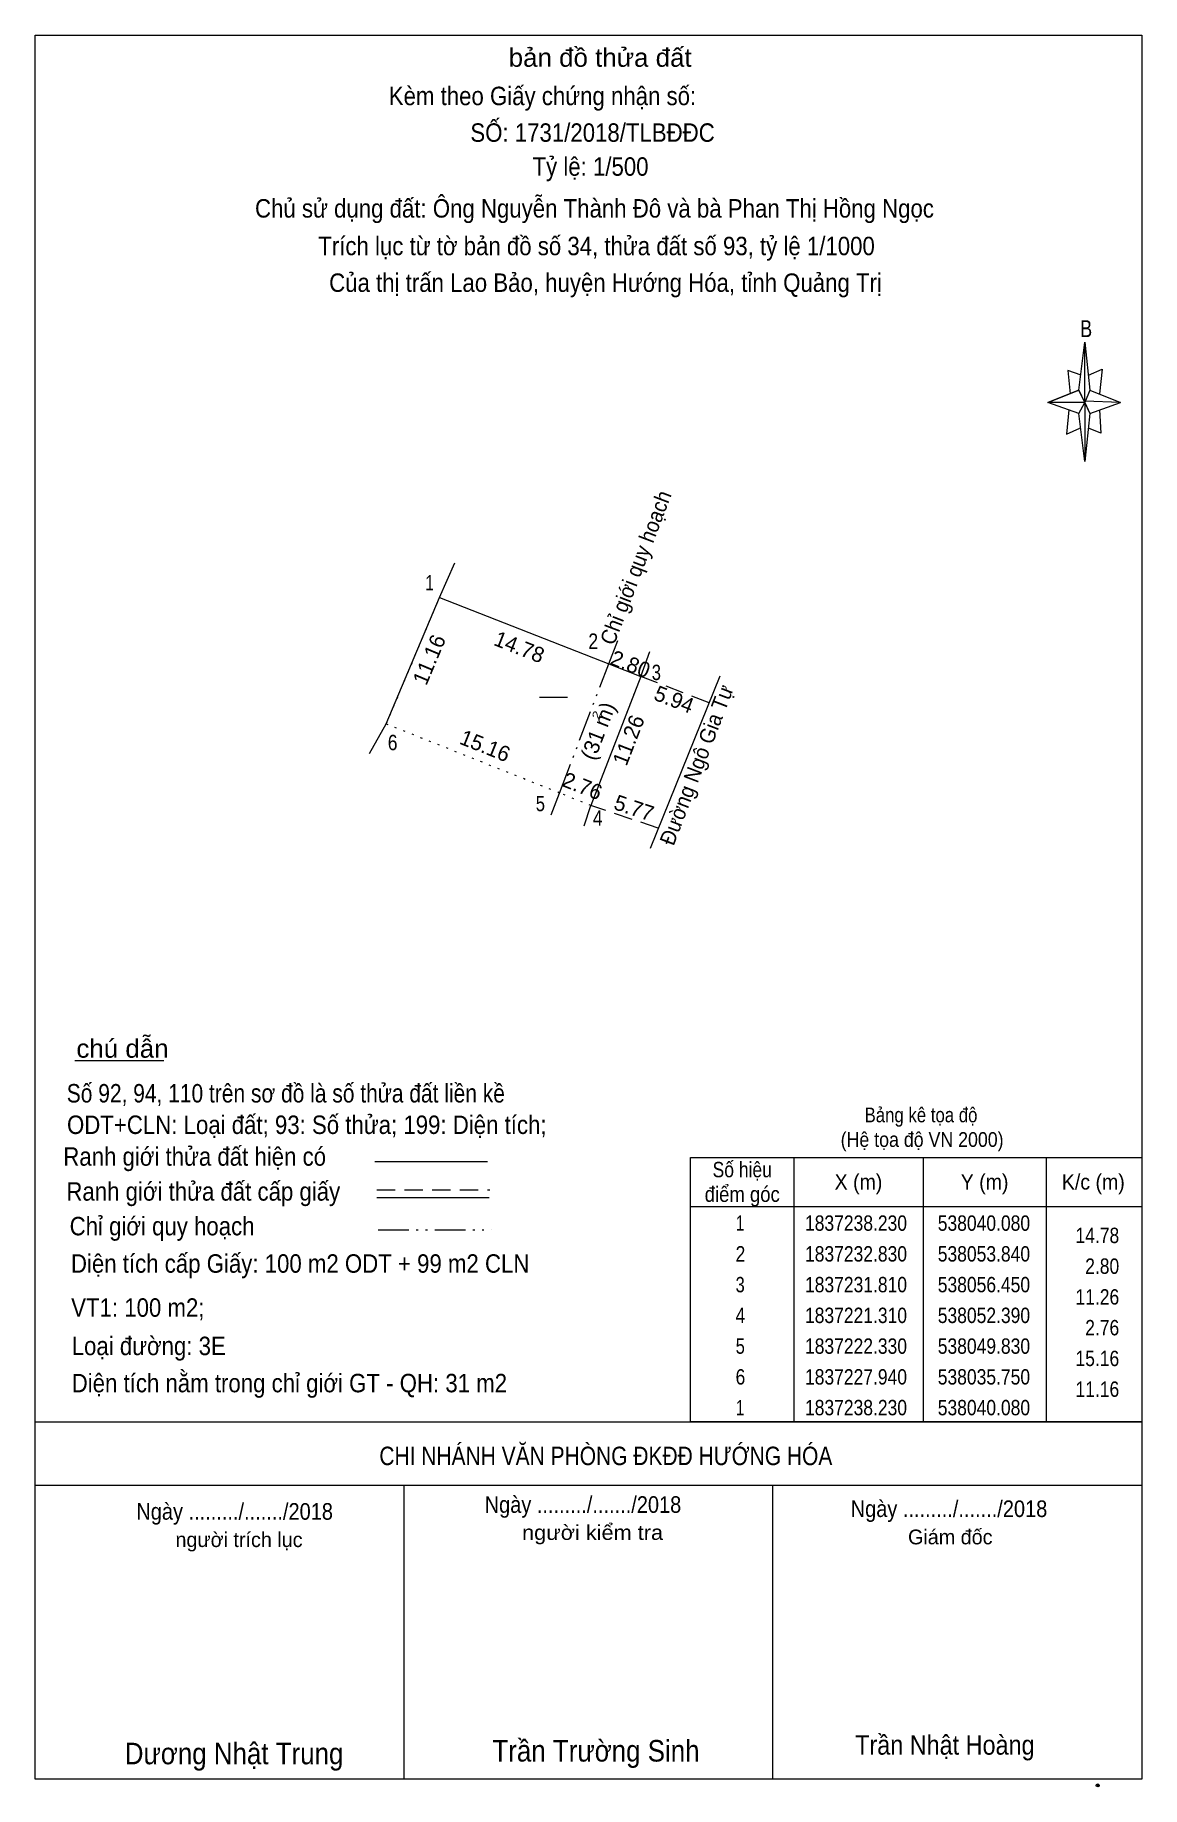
# Model space of a CAD drawing. Header units: metres. Extents: x 538007 to 538097, y 1837142 to 1837284.
import ezdxf
from ezdxf.enums import TextEntityAlignment as Align

# ---------------------------------------------------------------- set-up
doc = ezdxf.new("R2010")
doc.units = ezdxf.units.M
doc.header["$LTSCALE"] = 0.5
doc.header["$PDMODE"] = 32
doc.header["$PDSIZE"] = 0.25
for name, pattern in [('DASH_DOUBLE_DOT', [9.2, 5, -1.2, 0.3, -1.2, 0.3, -1.2]), ('DOTTED', [1.5, 0.3, -1.2]), ('MEDIUM_DASHED', [4.5, 3, -1.5])]:
    doc.linetypes.add(name, pattern=pattern)
for name, color, linetype, lineweight in [('10', 7, 'Continuous', 13), ('17', 7, 'Continuous', 13), ('23', 7, 'Continuous', 13), ('5', 7, 'Continuous', 13), ('50', 7, 'DASH_DOUBLE_DOT', 13), ('6', 7, 'Continuous', 13), ('63', 7, 'Continuous', 13)]:
    doc.layers.add(name, color=color, linetype=linetype, lineweight=lineweight)

msp = doc.modelspace()

# ---------------------------------------------------------------- linework, layer by layer
at = {"layer": '10'}
for p, q in [((538040.08, 1837238.23), (538041.32, 1837241.05)), ((538056.45, 1837231.81), (538057.17, 1837233.83)), ((538056.45, 1837231.81), (538052.39, 1837221.31)), ((538062.87, 1837231.84), (538057.2, 1837217.83)), ((538034.38, 1837225.54), (538035.75, 1837227.94)), ((538051.83, 1837219.65), (538052.39, 1837221.31))]:
    msp.add_line(p, q, dxfattribs=at)
at = {"layer": '10', "linetype": 'DOTTED'}
msp.add_line((538035.75, 1837227.94), (538040.08, 1837238.23), dxfattribs=at)
at = {"layer": '10'}
msp.add_lwpolyline([(538035.75, 1837227.94), (538040.08, 1837238.23), (538053.84, 1837232.83), (538056.45, 1837231.81)], dxfattribs=at)
at = {"layer": '10', "linetype": 'DOTTED'}
msp.add_lwpolyline([(538056.45, 1837231.81), (538052.39, 1837221.31), (538049.83, 1837222.33), (538035.75, 1837227.94)], dxfattribs=at)
at = {"layer": '17'}
msp.add_line((538010.43, 1837200.59), (538017.67, 1837200.59), dxfattribs=at)
at = {"layer": '23'}
for p, q in [((538056.45, 1837231.81), (538057.17, 1837233.83)), ((538056.45, 1837231.81), (538052.39, 1837221.31)), ((538062.87, 1837231.84), (538057.2, 1837217.83)), ((538051.83, 1837219.65), (538052.39, 1837221.31))]:
    msp.add_line(p, q, dxfattribs=at)
at = {"layer": '5'}
for p, q in [((538007.19, 1837142.15), (538007.19, 1837283.95)), ((538092.05, 1837255.09), (538092.55, 1837258.99)), ((538092.05, 1837253.19), (538089.55, 1837254.09)), ((538092.95, 1837255.09), (538095.45, 1837254.09)), ((538092.95, 1837253.19), (538092.55, 1837249.29)), ((538093.75, 1837253.49), (538093.85, 1837251.59)), ((538093.85, 1837251.59), (538092.85, 1837251.99)), ((538037.19, 1837142.15), (538037.19, 1837166.05)), ((538067.19, 1837142.15), (538067.19, 1837166.05))]:
    msp.add_line(p, q, dxfattribs=at)
for points in [[(538007.19, 1837283.95), (538097.19, 1837283.95), (538097.19, 1837142.15)], [(538092.25, 1837256.29), (538091.15, 1837256.69), (538091.35, 1837254.79)], [(538092.85, 1837256.29), (538093.95, 1837256.79), (538093.75, 1837254.79)], [(538092.55, 1837254.09), (538092.05, 1837255.09), (538089.55, 1837254.09)], [(538092.55, 1837254.09), (538092.95, 1837253.19), (538095.45, 1837254.09)], [(538091.25, 1837253.49), (538091.05, 1837251.49), (538092.15, 1837251.99)]]:
    msp.add_lwpolyline(points, dxfattribs=at)
for points in [[(538092.55, 1837258.99), (538092.95, 1837255.09), (538092.55, 1837254.09)], [(538092.55, 1837254.09), (538089.55, 1837254.09), (538092.05, 1837255.09), (538092.95, 1837253.19), (538095.45, 1837254.09), (538092.55, 1837254.19)], [(538092.55, 1837254.09), (538092.55, 1837249.29), (538092.05, 1837253.19)]]:
    msp.add_lwpolyline(points, close=True, dxfattribs=at)
at = {"layer": '50'}
msp.add_line((538049.15, 1837220.55), (538049.83, 1837222.33), dxfattribs=at)
msp.add_lwpolyline([(538049.83, 1837222.33), (538053.84, 1837232.83), (538054.57, 1837234.74)], dxfattribs=at)
at = {"layer": '6'}
for p, q in [((538034.83, 1837192.37), (538043.97, 1837192.37)), ((538034.97, 1837189.45), (538044.11, 1837189.45)), ((538007.19, 1837171.21), (538097.19, 1837171.21)), ((538007.19, 1837166.05), (538097.19, 1837166.05)), ((538097.19, 1837142.15), (538007.19, 1837142.15))]:
    msp.add_line(p, q, dxfattribs=at)
at = {"layer": '6', "linetype": 'MEDIUM_DASHED'}
msp.add_line((538034.97, 1837190.07), (538044.17, 1837190.07), dxfattribs=at)
at = {"layer": '6'}
msp.add_point((538093.59, 1837141.65), dxfattribs=at)
at = {"layer": '63', "linetype": 'MEDIUM_DASHED'}
for p, q in [((538061.99, 1837229.66), (538056.45, 1837231.81)), ((538057.86, 1837219.47), (538052.39, 1837221.31))]:
    msp.add_line(p, q, dxfattribs=at)
at = {"layer": '63'}
for p, q in [((538048.21, 1837230.13), (538050.48, 1837230.13)), ((538068.89, 1837192.71), (538068.89, 1837171.21)), ((538079.39, 1837192.71), (538079.39, 1837171.21)), ((538089.39, 1837192.71), (538089.39, 1837171.21)), ((538060.49, 1837188.71), (538097.19, 1837188.71))]:
    msp.add_line(p, q, dxfattribs=at)
at = {"layer": '63', "linetype": 'DASH_DOUBLE_DOT'}
msp.add_line((538035.09, 1837186.81), (538044.29, 1837186.81), dxfattribs=at)
at = {"layer": '63'}
msp.add_lwpolyline([(538060.49, 1837192.71), (538097.19, 1837192.71), (538097.19, 1837171.21), (538060.49, 1837171.21)], close=True, dxfattribs=at)

# ---------------------------------------------------------------- texts
at = {"layer": '5'}
for s, height, width, p in [('bản đồ thửa đất', 1.5, 1.05, (538053.14, 1837281.37)), ('Kèm theo Giấy chứng nhận số:               ', 1.5, 0.9, (538052.21, 1837278.25)), ('SỐ: 1731/2018/TLBĐĐC', 1.5, 0.9, (538052.52, 1837275.27)), ('Tỷ lệ: 1/500', 1.5, 0.9, (538052.355, 1837272.51)), ('Chủ sử dụng đất: Ông Nguyễn Thành Đô và bà Phan Thị Hồng Ngọc', 1.5, 0.9, (538052.675, 1837269.11)), ('Trích lục từ tờ bản đồ số 34, thửa đất số 93, tỷ lệ 1/1000 ', 1.5, 0.9, (538053.095, 1837266.05)), ('Của thị trấn Lao Bảo, huyện Hướng Hóa, tỉnh Quảng Trị', 1.5, 0.9, (538053.575, 1837263.07)), ('B', 1.378, 0.8, (538092.65, 1837259.39))]:
    msp.add_text(s, height=height, dxfattribs=dict(at, width=width)).set_placement(p, align=Align.CENTER)
at = {"layer": '6'}
for s, height, width, p in [('chú dẫn', 1.5, 1.05, (538014.3, 1837200.81)), ('Bảng kê tọa độ', 1.2, 0.85, (538079.225, 1837195.56)), ('(Hệ tọa độ VN 2000)', 1.2, 0.9, (538079.315, 1837193.56)), ('Ranh giới thửa đất hiện có ', 1.5, 0.9, (538020.42, 1837192.03)), ('Ranh giới thửa đất cấp giấy', 1.5, 0.9, (538020.87, 1837189.19)), ('Chỉ giới quy hoạch', 1.5, 0.9, (538017.52, 1837186.37)), ('CHI NHÁNH VĂN PHÒNG ĐKĐĐ HƯỚNG HÓA', 1.5, 0.85, (538053.6, 1837167.69)), ('Ngày ........./......./2018', 1.35, 0.9, (538023.42, 1837163.25)), ('Ngày ........./......./2018', 1.35, 0.9, (538051.74, 1837163.81)), ('Ngày ........./......./2018', 1.35, 0.9, (538081.5, 1837163.47)), ('người kiểm tra', 1.2, 1.1, (538052.52, 1837161.61)), ('Trần Nhật Hoàng', 1.58, 0.9, (538081.165, 1837144.15)), ('Dương Nhật Trung', 1.75, 0.9, (538023.375, 1837143.37)), ('Trần Trường Sinh', 1.75, 0.9, (538052.8, 1837143.59))]:
    msp.add_text(s, height=height, dxfattribs=dict(at, width=width)).set_placement(p, align=Align.CENTER)
for s, width, p in [('Số 92, 94, 110 trên sơ đồ là số thửa đất liền kề', 0.85, (538009.77, 1837197.17)), ('ODT+CLN: Loại đất; 93: Số thửa; 199: Diện tích;', 0.9, (538009.79, 1837194.61)), ('Diện tích cấp Giấy: 100 m2 ODT + 99 m2 CLN', 0.9, (538010.11, 1837183.33)), ('VT1: 100 m2;', 0.9, (538010.13, 1837179.75)), ('Loại đường: 3E', 0.9, (538010.17, 1837176.63)), ('Diện tích nằm trong chỉ giới GT - QH: 31 m2', 0.9, (538010.17, 1837173.61))]:
    msp.add_text(s, height=1.5, dxfattribs=dict(at, width=width)).set_placement(p)
for s, p in [('người trích lục', (538023.775, 1837161.03)), ('Giám đốc', (538081.605, 1837161.25))]:
    msp.add_text(s, height=1.2, dxfattribs=at).set_placement(p, align=Align.CENTER)
at = {"layer": '63'}
for s, height, rotation, width, p in [('Chỉ giới quy hoạch', 1.25, 69.083, 0.95, (538056.6135, 1837240.4369)), ('Đường Ngô Gia Tự', 1.25, 69.083, 0.95, (538061.5598, 1837224.3919)), ('2', 0.625, 68.86, 1.35, (538053.133, 1837228.5723))]:
    msp.add_text(s, height=height, rotation=rotation, dxfattribs=dict(at, width=width)).set_placement(p, align=Align.CENTER)
for s, width, p in [(' 1', 0.75, (538039.62, 1837238.8)), (' 2', 0.85, (538052.97, 1837234.05)), (' 3', 0.8, (538058.08, 1837231.51)), (' 6', 0.85, (538036.66, 1837225.81)), (' 5', 0.8, (538048.65, 1837220.85)), (' 4', 0.85, (538053.33, 1837219.67)), ('14.78', 0.85, (538095.34, 1837185.74)), ('2.80', 0.85, (538095.34, 1837183.24)), ('11.26', 0.85, (538095.34, 1837180.74)), ('2.76', 0.85, (538095.34, 1837178.24)), ('15.16', 0.85, (538095.34, 1837175.74)), ('11.16', 0.85, (538095.34, 1837173.24))]:
    msp.add_text(s, height=1.25, dxfattribs=dict(at, width=width)).set_placement(p, align=Align.RIGHT)
for s, rotation, p in [('11.16', 67.179, (538039.8148, 1837232.9326)), ('14.78', 338.573, (538046.3417, 1837233.6176)), ('2.80', 338.654, (538055.3775, 1837232.2291)), ('5.94', 338.789, (538058.9239, 1837229.3547)), ('(31 m)', 68.86, (538053.554, 1837227.1546)), ('11.26', 68.86, (538056.0303, 1837226.4046)), ('15.16', 338.276, (538043.5537, 1837225.5875)), ('2.76', 338.276, (538051.4637, 1837222.3189)), ('5.77', 341.408, (538055.6957, 1837220.5235))]:
    msp.add_text(s, height=1.25, rotation=rotation, dxfattribs=at).set_placement(p, align=Align.CENTER)
for s, width, p in [('Số hiệu', 0.85, (538064.69, 1837191.09)), ('X (m)', 0.95, (538074.14, 1837190.09)), ('Y (m)', 0.95, (538084.395, 1837190.09)), ('K/c (m)', 0.95, (538093.235, 1837190.09)), ('điểm góc', 0.9, (538064.69, 1837189.09)), (' 1', 0.75, (538064.34, 1837186.74)), ('1837238.230', 0.85, (538073.94, 1837186.74)), ('538040.080', 0.85, (538084.34, 1837186.74)), (' 2', 0.85, (538064.345, 1837184.24)), ('1837232.830', 0.85, (538073.94, 1837184.24)), ('538053.840', 0.85, (538084.34, 1837184.24)), (' 3', 0.8, (538064.335, 1837181.74)), ('1837231.810', 0.85, (538073.94, 1837181.74)), ('538056.450', 0.85, (538084.34, 1837181.74)), (' 4', 0.85, (538064.34, 1837179.24)), ('1837221.310', 0.85, (538073.94, 1837179.24)), ('538052.390', 0.85, (538084.34, 1837179.24)), (' 5', 0.8, (538064.345, 1837176.74)), ('1837222.330', 0.85, (538073.94, 1837176.74)), ('538049.830', 0.85, (538084.34, 1837176.74)), (' 6', 0.85, (538064.345, 1837174.24)), ('1837227.940', 0.85, (538073.94, 1837174.24)), ('538035.750', 0.85, (538084.34, 1837174.24)), (' 1', 0.75, (538064.34, 1837171.74)), ('1837238.230', 0.85, (538073.94, 1837171.74)), ('538040.080', 0.85, (538084.34, 1837171.74))]:
    msp.add_text(s, height=1.25, dxfattribs=dict(at, width=width)).set_placement(p, align=Align.CENTER)

doc.saveas('drawing.dxf')
